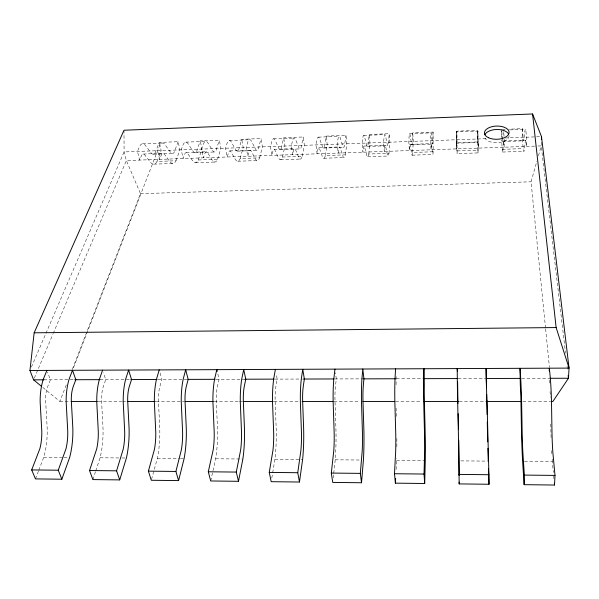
<?xml version="1.0" encoding="UTF-8"?>
<svg xmlns="http://www.w3.org/2000/svg" width="599" height="599" viewBox="0 0 599 599"><rect width="100%" height="100%" fill="white"/><g stroke="black" fill="none" stroke-linecap="round" stroke-linejoin="round"><path stroke-width="0.45" stroke-dasharray="3 2.25" d="M501.498 137.208L501.505 129.466M504.148 138.938L504.126 147.212L503.856 143.206A13.448 0.434 88.9 0 0 503.422 142.083L502.995 149.713A30.399 0.943 89 0 1 502.239 149.346L501.61 139.807M456.206 131.93L456.857 143.198L477.845 142.472L477.396 130.38L456.857 131.151L457.112 153.636L478.062 152.91L478.129 141.918L456.453 142.704L456.438 148.896L456.206 131.93L477.897 131.114L478.369 148.118L478.129 141.918M522.306 128.68L522.178 137.313L523.226 148.604A30.497 1.55 89.1 0 0 524.469 148.956L525.271 141.297A13.485 0.711 89 0 1 525.959 142.412L526.349 146.426L526.521 137.201L526.019 132.177A24.334 1.28 89 0 0 524.971 130.664L524.035 139.702A19.932 1.011 89.1 0 1 523.354 139.619L522.306 128.68L508.746 129.189M433.047 132.057L432.748 142.906A19.677 0.666 88.5 0 1 432.306 143.026L431.37 134.176A24.012 0.839 88.6 0 0 430.733 135.733L431.025 149.795L431.138 145.812A13.305 0.464 88.6 0 1 431.55 144.673L432.351 152.183A30.1 1.018 88.5 0 0 433.152 151.764L433.047 132.057L412.756 132.821L412.164 143.655A19.617 1.041 88.4 0 1 411.468 143.782L410.113 134.97A23.938 1.31 88.5 0 0 409.11 136.542L408.81 141.506L409.387 150.559L409.611 146.59A13.268 0.726 88.5 0 1 410.27 145.437L411.431 152.91A30.01 1.587 88.4 0 0 412.689 152.483L433.152 151.764M541.354 142.195L541.249 145.894L565.531 353.148M396.111 469.459L396.59 460.332A43.195 3.197 89.5 0 0 396.643 458.654M412.689 152.483L413.273 141.304L412.756 132.821M396.096 384.7L396.119 375.161M503.153 131.481L502.651 140.473A19.872 0.614 89 0 1 502.239 140.383L502.209 140.121M388.961 153.314L389.889 142.158L389.238 133.712L369.209 134.468L367.973 145.257A19.49 1.834 88.1 0 1 366.745 145.407L364.492 136.684A23.78 2.321 88.3 0 0 362.695 138.272L362.088 143.221L362.949 152.198L363.413 148.245A13.178 1.288 88.3 0 1 364.589 147.084L366.521 154.482A29.823 2.808 88.1 0 0 368.752 154.018L388.961 153.314A29.905 2.246 88.3 0 1 387.179 153.763L385.599 146.328A13.223 1.033 88.4 0 0 384.663 147.481L384.303 151.442L383.57 142.435L384.041 137.478A23.855 1.857 88.4 0 1 385.471 135.898L387.321 144.659A19.55 1.468 88.3 0 0 388.302 144.524L389.238 133.712M333.239 477.89L333.636 474.273M333.733 473.367L335.223 459.807A42.806 5.623 -89.9 0 0 335.867 426.967L335.021 401.704A17.378 2.194 89.8 0 1 335.515 385.674L336.301 378.942L335.447 372.698M368.752 154.018L369.972 142.884L369.209 134.468M345.316 154.842L346.873 143.73L345.975 135.352L326.185 136.1L324.336 146.845A19.37 2.613 87.9 0 1 322.584 147.01L319.462 138.376A23.631 3.302 88.1 0 0 316.886 139.986L315.973 144.906L317.118 153.816L317.822 149.885A13.096 1.827 88.1 0 1 319.507 148.709L322.18 156.04A29.636 3.998 87.9 0 0 325.354 155.545L345.316 154.842A29.718 3.452 88 0 1 342.576 155.321L340.239 147.968A13.133 1.58 88.2 0 0 338.787 149.129L338.195 153.074L337.185 144.134L337.948 139.2A23.698 2.853 88.2 0 1 340.172 137.598L342.898 146.268A19.423 2.254 88 0 0 344.41 146.119L345.975 135.352M271.789 478.099L272.53 473.622M272.68 472.731L274.911 459.291A42.424 7.959 -89.3 0 0 276.132 426.735L275.166 401.689A17.229 3.107 -89.8 0 1 276.012 385.793L277.195 379.115L276.206 373.813M325.354 155.545L327.196 144.456L326.185 136.1M477.897 131.114L477.845 142.472M302.21 156.354L304.374 145.287L303.236 136.969L283.694 137.703L281.231 148.41A19.25 3.369 87.6 0 1 278.977 148.589L275.008 140.046A23.481 4.253 87.9 0 0 271.669 141.671L270.471 146.575L271.886 155.418L272.815 151.495A13.013 2.359 87.9 0 1 274.993 150.319L278.393 157.567A29.448 5.159 87.6 0 0 282.496 157.043L302.21 156.354A29.531 4.627 87.7 0 1 298.534 156.863L295.464 149.578A13.051 2.119 88 0 0 293.51 150.753L292.694 154.677L291.399 145.812L292.469 140.892A23.548 3.819 88 0 1 295.457 139.275L299.036 147.863A19.303 3.025 87.7 0 0 301.057 147.691L303.236 136.969M210.721 480.975L215.633 458.782A42.057 10.213 -88.7 0 0 217.407 426.51L216.329 401.674A17.086 3.983 -89.3 0 1 217.519 385.913L219.077 379.294L217.43 372.279M282.496 157.043L284.937 145.999L283.694 137.703M456.445 142.757L457.082 153.599M456.872 143.236L456.857 131.151M259.629 157.844L262.399 146.83L261.022 138.564L241.711 139.29L238.664 149.952A19.131 4.111 87.3 0 1 235.909 150.154L231.109 141.693A23.331 5.189 87.7 0 0 227.043 143.333L225.553 148.223L227.238 156.99L228.384 153.089A12.931 2.875 87.7 0 1 231.042 151.899L235.152 159.079A29.269 6.282 87.3 0 0 240.154 158.525L259.629 157.844A29.351 5.765 87.5 0 1 255.039 158.383L251.258 151.173A12.968 2.636 87.8 0 0 248.817 152.356L247.776 156.264L246.211 147.466L247.567 142.569A23.398 4.762 87.8 0 1 251.303 140.937L255.721 149.436A19.183 3.766 87.5 0 0 258.244 149.241L261.022 138.564M151.532 479.387L157.365 458.28A41.698 12.384 -88 0 0 159.671 426.286L158.48 401.659A16.944 4.837 -88.8 0 1 160 386.033L161.925 379.466L159.963 372.511M240.154 158.525L243.194 147.534L241.711 139.29M545.532 327.99L531.058 181.797L536.914 161.153M538.449 155.77L541.249 145.894L535.641 146.096M217.572 159.319L220.919 148.35L219.316 140.144L200.238 140.862L196.614 151.48A19.011 4.829 87 0 1 193.372 151.697L187.772 143.318A23.181 6.095 87.5 0 0 182.987 144.98L181.212 149.84L183.159 158.548L184.522 154.669A12.849 3.377 87.5 0 1 187.652 153.464L192.451 160.577A29.089 7.39 87 0 0 198.329 159.993L217.572 159.319A29.171 6.881 87.2 0 1 212.091 159.888L207.613 152.745A12.886 3.145 87.6 0 0 204.693 153.943L203.435 157.837L201.608 149.099L203.248 144.224A23.249 5.676 87.6 0 1 207.703 142.569L212.937 150.985A19.063 4.5 87.2 0 0 215.954 150.776L219.316 140.144M92.89 479.582L95.473 471.735M95.765 470.866L100.078 457.793A41.346 14.481 -87.3 0 0 102.901 426.069L101.598 401.644A16.809 5.661 -88.3 0 1 103.44 386.145L105.724 379.631L103.447 372.743M198.329 159.993L201.945 149.039L200.238 140.862M176.016 160.779L179.94 149.847L178.105 141.701L159.259 142.412L155.066 152.985A18.898 5.526 86.7 0 1 151.36 153.224L144.973 144.928A23.039 6.978 87.2 0 0 139.485 146.605L137.448 151.45L139.642 160.09L141.214 156.219A12.766 3.864 87.2 0 1 144.801 155.014L150.274 162.052A28.909 8.461 86.7 0 0 157.013 161.445L176.016 160.779A28.992 7.967 86.9 0 1 169.674 161.371L164.515 154.302A12.804 3.639 87.3 0 0 161.131 155.508L159.663 159.379L157.574 150.708M178.105 141.701L174.182 152.296A18.951 5.204 86.9 0 1 170.685 152.52L164.658 144.187A23.106 6.574 87.3 0 0 159.491 145.857L72.494 370.287M35.476 478.901L38.456 471.128M38.785 470.267L43.742 457.307A41.017 16.495 -86.6 0 0 47.066 425.852L45.666 401.63A16.675 6.454 -87.7 0 1 47.808 386.258L50.436 379.803L47.546 372.114M157.013 161.445L161.183 150.536L159.259 142.412M42.829 387.433L59.863 401.442L66.609 384.056M72.344 369.276L140.488 193.664L126.367 160.554L124.09 151.936L124 131.144M34.33 378.134L52.869 334.302M53.236 333.441L126.367 160.554L534.705 146.126M31.425 367.052L124.09 151.936L487.331 138.631M502.411 129.429L505.122 129.324M142.674 143.76L162.494 143.011M185.757 142.135L205.831 141.379M229.395 140.488L249.723 139.724M273.593 138.818L294.184 138.047M318.361 137.134L339.221 136.347M363.713 135.419L384.843 134.625M409.656 133.689L431.063 132.881M509.786 129.908L525.36 129.324M505.084 137.98L541.511 136.647M143.213 154.048L163.018 153.329M186.267 152.483L206.318 151.757M229.859 150.911L250.165 150.169M274.013 149.308L294.588 148.567M318.743 147.691L339.581 146.935M364.05 146.051L385.157 145.287M409.948 144.389L431.34 143.61M503.579 140.997L525.54 140.203M153.284 154.205L172.497 153.509M195.057 152.693L214.509 151.989M237.339 151.165L257.038 150.454M280.152 149.615L300.099 148.896M323.505 148.05L343.699 147.324M367.397 146.463L387.845 145.729M411.85 144.861L432.56 144.112M502.464 141.589L523.706 140.817M457.179 150.926L477.905 150.199L478.062 152.91M502.239 149.346L523.226 148.604M153.808 164.148L173.006 163.482M195.536 162.703L214.974 162.03M237.788 161.236L257.465 160.554M280.564 159.753L300.481 159.064M323.872 158.256L344.043 157.552M367.726 156.728L388.152 156.025M412.134 155.193L432.822 154.475M502.658 152.056L523.878 151.322M140.488 193.664L531.058 181.797M43.892 379.818L75.841 379.721M99.996 379.654L131.548 379.556M157.971 379.474L188.183 379.384M215.947 379.302L245.777 379.212M274.859 379.122L301.634 379.047M302.54 379.04L304.352 379.04M334.699 378.942L363.009 378.86M396.418 378.763L424.534 378.673M458.13 378.575L485.272 378.493M521.662 378.381L548.946 378.298M59.863 401.442L70.15 401.442M98.214 401.45L121.597 401.457M122.533 401.457L126.277 401.457M156.204 401.465L184.267 401.472M214.202 401.472L238.522 401.48M239.458 401.48L242.266 401.48M274.065 401.487L299.32 401.495M333.935 401.502L360.126 401.51M395.669 401.517L421.861 401.525M459.276 401.532L486.403 401.54M522.882 401.547L550.009 401.547M43.742 457.307L63.157 457.471M64.078 457.479L69.626 457.531M100.078 457.793L120.953 457.965M121.859 457.973L126.396 458.018M157.365 458.28L179.52 458.467M180.441 458.482L184.133 458.512M215.633 458.782L242.865 459.014M274.911 459.291L302.615 459.523M335.223 459.807L359.774 460.017M396.59 460.332L425.275 460.579M460.871 460.886L487.331 461.11M524.477 461.425L552.345 461.664L553.349 472.454M567.058 366.161L567.597 370.803M545.629 328.918L549.41 367.097M549.111 380.036L549.62 385.232M553.686 476.048L553.933 478.743M504.036 136.377L503.804 133.008A24.259 0.779 88.9 0 0 503.729 132.132M501.625 131.241L502.157 139.238M477.905 150.199L477.396 130.38M396.096 408.091L396.381 418.102M550.788 424.077L550.848 427.798A44.214 3.152 88 0 0 551.14 439.322M509.075 135.591A12.302 6.619 -1.6 0 1 498.78 142.599A12.302 6.619 -1.6 0 1 484.98 138.197M396.845 438.475A43.195 3.197 89.5 0 1 396.838 448.853M552.345 461.664A44.214 3.152 88 0 1 552.158 459.081M551.806 453.668A44.214 3.152 88 0 1 551.574 449.452M550.084 391.491A17.91 1.228 88.2 0 1 550.339 397.324"/><path stroke-width="0.9" d="M524.14 484.673L522.62 461.41A44.012 1.917 88.3 0 1 521.422 427.686L520.958 401.749A17.835 0.749 88.4 0 0 520.314 385.292L520.014 368.31L520.613 377.19A32.189 1.348 88.4 0 1 521.617 402.513L522.171 433.332A28.759 1.258 88.3 0 0 522.837 452.065L524.35 475.089L524.14 484.673L554.517 485.033L554.996 475.411L552.84 452.282A28.887 2.059 88 0 1 552.001 433.466L551.514 402.521A32.324 2.209 88.2 0 0 550.226 377.1L549.35 368.183L549.238 370.946M424.691 483.498L424.04 474.041L424.624 451.346A28.348 1.34 89.2 0 0 424.504 432.875L423.718 402.476A31.754 1.438 89.1 0 1 423.658 377.497L423.905 368.737L424.339 385.486A17.596 0.801 89.1 0 0 424.384 401.727L425.05 427.312A43.383 2.052 89.2 0 1 425.275 460.579L424.691 483.498L395.392 483.153L394.494 473.734L395.684 451.137A28.228 2.089 89.5 0 0 395.722 432.74L394.868 402.468A31.627 2.246 89.3 0 1 395.078 377.587L395.572 368.864M541.436 139.425L541.511 136.647L532.563 113.967L123.993 130.238L34.15 332.812L29.95 370.474L33.604 379.848L41.413 386.273M395.392 483.153L395.632 478.586M361.519 482.757L363.413 460.047A42.986 4.515 89.8 0 0 363.788 427.072L362.994 401.712A17.446 1.76 89.6 0 1 363.323 385.614L363.93 378.86L362.807 369.006L362.021 377.692A31.477 3.175 89.6 0 0 361.511 402.453L362.432 432.583A28.086 2.95 89.8 0 1 362.215 450.897L360.328 473.375L361.519 482.757L332.737 482.412L331.314 473.068L333.785 450.688A27.973 3.676 -89.9 0 0 334.152 432.456L333.164 402.446A31.358 3.953 89.8 0 1 333.942 377.782L334.961 369.134M299.463 482.023L302.615 459.523A42.596 6.896 -89.6 0 0 303.573 426.84L302.66 401.697A17.296 2.688 -90 0 1 303.349 385.734L304.352 379.04L302.757 369.269L301.462 377.887A31.215 4.852 -90 0 0 300.384 402.438L301.447 432.298A27.839 4.5 -89.6 0 1 300.9 450.448L297.755 472.716L299.463 482.023L271.19 481.686L269.251 472.416L272.964 450.246A27.719 5.204 -89.3 0 0 273.653 432.171L272.53 402.423A31.096 5.601 -89.8 0 1 273.855 377.976L275.383 369.396M238.499 481.304L242.865 459.014A42.222 9.187 -88.9 0 0 244.385 426.615L243.359 401.682A17.154 3.587 -89.5 0 1 244.392 385.861L245.777 379.212L243.726 369.531L241.929 378.074A30.953 6.469 -89.5 0 0 240.311 402.416L241.509 432.021A27.591 5.997 -89 0 1 240.648 450.014L236.291 472.072L238.499 481.304L210.721 480.975L208.287 471.78L213.192 449.812A27.479 6.671 -88.7 0 0 214.187 431.894L212.937 402.401A30.834 7.195 -89.3 0 1 214.801 378.164L216.816 369.65L217.227 371.402M178.592 480.593L184.133 458.512A41.863 11.396 -88.3 0 0 186.199 426.391L185.061 401.667A17.012 4.448 -89 0 1 186.424 385.973L188.183 379.384L185.683 369.785L183.414 378.261A30.699 8.034 -89 0 0 181.272 402.393L182.59 431.752A27.352 7.443 -88.3 0 1 181.43 449.579L175.904 471.443L178.592 480.593L151.292 480.271L148.387 471.151L154.445 449.385A27.247 8.094 -88 0 0 155.74 431.624L154.37 402.386A30.579 8.738 -88.8 0 1 156.736 378.343L159.229 369.905M119.718 479.896L126.396 458.018A41.511 13.522 -87.6 0 0 128.98 426.166L127.737 401.652A16.869 5.286 -88.5 0 1 129.429 386.093L131.548 379.556L128.613 370.04L125.88 378.441A30.452 9.539 -88.5 0 0 123.237 402.371L124.682 431.482A27.127 8.835 -87.6 0 1 123.222 449.16L116.573 470.821L119.718 479.896L92.89 479.582L89.528 470.537L96.694 448.965A27.022 9.457 -87.3 0 0 98.281 431.355L96.783 402.363A30.339 10.22 -88.3 0 1 99.651 378.531L102.594 370.152M61.854 479.215L69.626 457.531A41.166 15.574 -86.9 0 0 72.719 425.949L71.363 401.637A16.742 6.095 -88 0 1 73.37 386.205L75.841 379.721L72.494 370.287L69.312 378.62A30.205 10.999 -88 0 0 66.182 402.348L67.739 431.213A26.903 10.176 -86.9 0 1 66.002 448.741L58.253 470.208L61.854 479.215L35.476 478.901L31.68 469.93L39.916 448.554A26.805 10.775 -86.6 0 0 41.78 431.093L40.17 402.341A30.1 11.658 -87.7 0 1 43.517 378.703L46.902 370.399M34.15 332.812L556.134 327.563L569.05 368.1L568.473 378.239L552.817 401.555L550.945 401.547M29.95 370.474L569.05 368.1L541.511 136.647M33.604 379.848L43.892 379.818M74.748 379.729L99.996 379.654M130.852 379.556L157.035 379.481M187.891 379.384L215.011 379.302M244.931 379.212L273.923 379.13M303.843 379.04L333.763 378.95M363.69 378.86L395.482 378.763M424.466 378.673L457.194 378.575M487.129 414.65L486.081 368.46L486.193 378.493L519.85 378.388M549.77 378.298L568.473 378.239L568.144 375.453M71.086 401.442L97.278 401.45M127.213 401.457L155.268 401.465M185.203 401.472L213.266 401.472M243.201 401.48L273.129 401.487M302.128 401.495L332.999 401.502M362.934 401.51L394.734 401.517M423.733 401.525L458.34 401.532M486.403 401.54L521.018 401.547M31.68 469.93L58.253 470.208M89.528 470.537L116.573 470.821M148.387 471.151L175.904 471.443M208.287 471.78L236.291 472.072M269.251 472.416L297.755 472.716M331.314 473.068L360.328 473.375M394.494 473.734L424.04 474.041M458.827 474.408L488.919 474.722L489.016 484.262L459.186 483.91L458.692 451.601A28.49 0.449 88.9 0 0 458.385 433.032L457.681 402.491A31.904 0.479 88.9 0 1 457.292 377.392L457.247 368.587L457.344 371.313M524.35 475.089L554.996 475.411M532.563 113.967L556.134 327.563M554.352 483.236L554.517 485.033M486.193 378.493L486.5 387.643M488.919 474.722L486.987 399.81M488.492 468.523L489.016 484.262M486.688 394.404L486.8 398.822M457.936 403.569L457.621 381.997M458.168 413.669L458.482 427.439A43.6 0.689 88.9 0 1 458.527 429.303M487.279 422.025L487.391 427.551A43.787 0.502 88.6 0 0 487.721 441.86M459.134 475.613L459.044 460.863A43.6 0.689 88.9 0 0 458.752 440.258M459.171 482.068L459.186 483.91M484.831 134.782A12.302 6.619 -1.6 0 1 496.391 129.496A12.302 6.619 -1.6 0 1 508.529 133.899M488.245 461.118A43.787 0.502 88.6 0 1 487.886 448.307M488.417 137.695A12.332 6.604 -1.6 0 0 508.806 133.877A12.332 6.604 -1.6 0 0 493.112 126.434A12.332 6.604 -1.6 0 0 488.417 137.695"/></g></svg>
